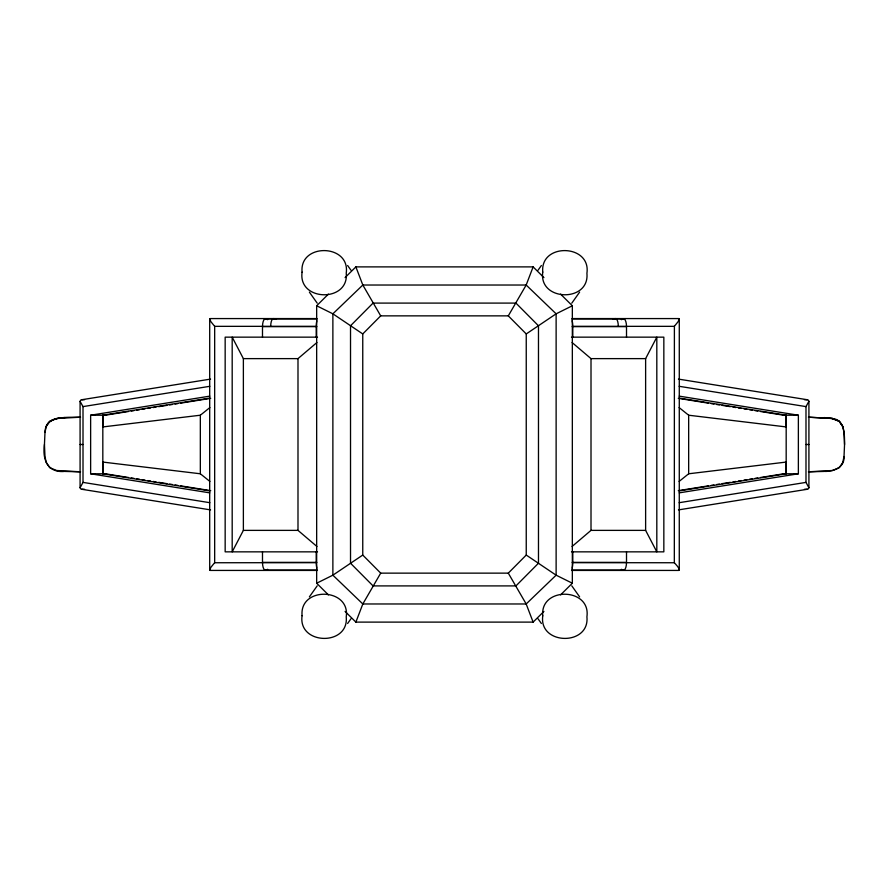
<?xml version="1.0" encoding="UTF-8"?>
<svg xmlns="http://www.w3.org/2000/svg" width="889" height="889" viewBox="0 0 889 889"><rect width="100%" height="100%" fill="white"/><g stroke="black" fill="none" stroke-linecap="round" stroke-linejoin="round"><path stroke-width="1.33" d="M84.544 399.717L81.01 399.828L80.088 401.206L80.088 487.883L81.043 489.183L84.544 489.283M209.66 398.116L102.824 415.219L102.824 426.931L200.336 415.219L209.871 407.584M210.382 318.54L209.704 318.851L209.682 486.494L209.704 570.149L210.382 570.46M679.274 570.216L679.285 318.829L678.196 321.562L674.395 326.252L674.329 562.659C675.784 564.571 680.641 568.971 678.618 570.46M679.34 490.884L786.176 473.781L786.176 462.069L688.664 473.781L679.129 481.416M804.456 489.283L807.957 489.183L808.912 487.883L808.912 401.206L807.99 399.828L804.456 399.717M80.088 487.739L83.01 482.394L83.01 406.606L80.088 401.361M808.912 401.306L805.99 406.606L805.99 482.394L808.912 487.739M80.31 471.792L56.663 470.503L49.74 467.725L46.228 462.536L44.983 456.524L44.45 444.5L44.983 432.476L46.228 426.464L49.74 421.275L56.663 418.497L80.31 417.208M808.69 471.792L832.337 470.503L839.26 467.725L842.739 462.536L844.017 456.524L844.55 444.5L844.017 432.476L842.772 426.464L839.26 421.275L832.337 418.497L808.69 417.208M44.983 432.476C45.239 414.518 68.575 417.741 80.566 417.174M844.017 456.524C844.761 467.514 833.649 471.626 824.57 471.437M209.704 318.851L210.86 321.64L214.671 326.341L214.671 562.659L210.86 567.36L209.704 570.149M543.912 611.421L533.122 622.111L355.878 622.111L362.823 603.975L380.703 573.138L508.297 573.138L526.244 555.058L526.244 333.942L508.297 315.862L380.703 315.862L362.756 333.942L362.756 555.058L380.703 573.138M345.088 277.579L355.878 266.889L533.122 266.889L526.177 285.025L508.297 315.862M46.228 426.464C48.839 418.608 57.996 418.208 64.941 417.563M243.375 530.377L232.185 551.847L232.185 337.153L243.375 358.623L243.375 530.377L297.993 530.377L316.928 546.479M645.625 358.623L656.815 337.153L656.815 551.847L645.625 530.377L645.625 358.623L591.007 358.623L572.072 342.521M538.056 270.2L541.379 265.511M309.394 596.863L317.206 585.84M571.794 303.16L579.606 292.137M347.621 623.489L350.944 618.8M214.605 562.748L316.206 562.659A7.812 2.378 90 0 0 316.928 568.26M674.329 326.341L572.794 326.341A7.812 2.378 90 0 0 572.072 320.74M328.419 594.897L316.662 583.228L316.662 305.772L328.419 294.103M560.581 594.897L572.338 583.228L572.338 305.772L560.581 294.103M243.375 358.623L297.993 358.623L316.928 342.521M572.072 546.479L591.007 530.377L645.625 530.377M526.244 333.942L556.125 313.817L572.338 305.772M362.756 555.058L332.875 575.183L316.662 583.228M621.367 319.673L623.311 318.895A7.812 2.811 -90 0 1 626.512 326.63L626.512 337.153M262.488 551.847L262.488 562.37A7.812 2.811 90 0 0 265.689 570.105L267.633 569.327M612.588 319.373L615.199 318.573A7.812 2.811 90 0 1 618.311 326.341M81.799 399.717L210.549 379.103M83.01 406.606L209.826 386.304M209.782 492.862L90.634 473.781L90.634 415.219L209.782 396.138M128.549 411.496L105.269 415.219L90.634 415.219M131.294 411.051L134.028 410.618M136.773 410.173L139.506 409.74M142.251 409.307L144.985 408.862M147.73 408.429L150.463 407.984M153.208 407.551L155.942 407.106M158.687 406.673L166.899 405.351M169.632 404.917L172.377 404.473M175.111 404.039L177.856 403.595M180.589 403.162L210.726 398.339M678.274 490.661L708.411 485.839M711.144 485.405L713.889 484.961M716.623 484.527L719.368 484.083M722.101 483.649L730.314 482.327M733.058 481.894L735.792 481.449M738.537 481.016L741.27 480.571M744.015 480.138L746.749 479.693M749.494 479.26L752.227 478.827M754.972 478.382L757.706 477.949M760.451 477.504L783.731 473.781L798.366 473.781L798.366 415.219L679.218 396.138M679.218 492.862L798.366 473.781M679.174 502.696L805.99 482.394M678.451 509.897L807.256 489.283M678.618 318.54L679.274 318.795M808.434 471.826L824.059 471.437M210.537 318.573L316.028 318.573M572.972 318.573L678.463 318.573M262.488 337.153L262.488 326.63A7.812 2.811 -90 0 1 265.689 318.895L317.317 318.895M571.683 318.895L623.311 318.895M214.671 326.341L316.206 326.341A7.812 2.378 -90 0 1 316.928 320.74M262.488 326.63L316.828 326.63M572.172 326.63L626.512 326.63M317.517 337.153L225.161 337.153L225.161 551.847L317.517 551.847M571.483 337.153L663.839 337.153L663.839 551.847L571.483 551.847M798.366 415.219L783.731 415.219L760.451 411.496M80.088 444.5L83.01 444.5M805.99 444.5L808.912 444.5M90.634 473.781L105.269 473.781L128.549 477.504M262.488 562.37L316.828 562.37M572.172 562.37L626.512 562.37L626.512 551.847M572.072 568.26A7.812 2.378 -90 0 0 572.794 562.659L674.395 562.748M265.689 570.105L317.317 570.105M571.683 570.105L623.311 570.105A7.812 2.811 -90 0 0 626.512 562.37M210.537 570.427L317.462 570.427M571.538 570.427L678.463 570.427M807.201 399.717L678.451 379.103M808.434 417.174L832.337 418.497L824.059 417.563M64.941 471.437L80.566 471.826M679.129 407.584L688.664 415.219L786.176 426.931L786.176 415.219L679.34 398.116M209.871 481.416L200.336 473.781L102.824 462.069L102.824 473.781L209.66 490.884M64.43 471.437C47.662 472.981 42.15 459.38 44.461 444.5M679.174 386.304L805.99 406.606M678.274 398.339L708.411 403.162M711.144 403.595L713.889 404.039M716.623 404.473L719.368 404.917M722.101 405.351L730.314 406.673M733.058 407.106L735.792 407.551M738.537 407.984L741.27 408.429M744.015 408.862L746.749 409.307M749.494 409.74L752.227 410.173M754.972 410.618L757.706 411.051M131.294 477.949L134.028 478.382M136.773 478.827L139.506 479.26M142.251 479.693L144.985 480.138M147.73 480.571L150.463 481.016M153.208 481.449L155.942 481.894M158.687 482.327L166.899 483.649M169.632 484.083L172.377 484.527M175.111 484.961L177.856 485.405M180.589 485.839L210.726 490.661M83.01 482.394L209.826 502.696M81.799 489.283L210.549 509.897M276.412 319.373L273.801 318.573A7.812 2.811 -90 0 0 270.689 326.341M265.689 318.895L267.633 319.673M621.367 569.327L623.311 570.105M316.662 305.772L332.875 313.817L362.756 333.942M572.338 583.228L556.125 575.183L526.244 555.058M533.122 266.889L543.912 277.579M345.088 611.421L355.878 622.111M347.621 265.511L350.944 270.2M571.794 585.84L579.606 596.863M317.206 303.16L309.394 292.137M538.056 618.8L541.379 623.489M380.703 315.862L362.823 285.025L355.878 266.889M508.297 573.138L526.177 603.975L533.122 622.111M842.772 426.464L839.127 421.275L832.026 418.497C845.083 419.408 844.506 434.699 844.539 444.5M786.176 415.219L786.176 473.781M688.664 415.219L688.664 473.781M591.007 358.623L591.007 530.377M572.794 326.341L572.794 337.153M572.794 551.847L572.794 562.659M316.206 326.341L316.206 337.153M316.206 551.847L316.206 562.659M297.993 358.623L297.993 530.377M200.336 415.219L200.336 473.781M102.824 415.219L102.824 473.781M302.082 272.19C297.871 301.627 349.166 302.627 346.232 273.179C350.444 243.742 299.16 242.741 302.082 272.19M542.768 615.821C538.556 645.258 589.84 646.259 586.918 616.81C591.129 587.373 539.834 586.373 542.768 615.821M302.082 615.71C297.771 645.103 349.055 646.392 346.232 616.922C350.544 587.529 299.26 586.24 302.082 615.71M542.768 272.078C538.456 301.471 589.74 302.76 586.918 273.29C591.229 243.897 539.945 242.608 542.768 272.078M373.047 303.093L350.522 325.785L350.522 563.215L373.047 585.907L515.953 585.907L538.478 563.215L538.478 325.785L515.953 303.093L373.047 303.093M362.823 285.025L332.875 313.817L332.875 575.183L362.823 603.975L526.177 603.975L556.125 575.183L556.125 313.817L526.177 285.025L362.823 285.025"/></g></svg>
